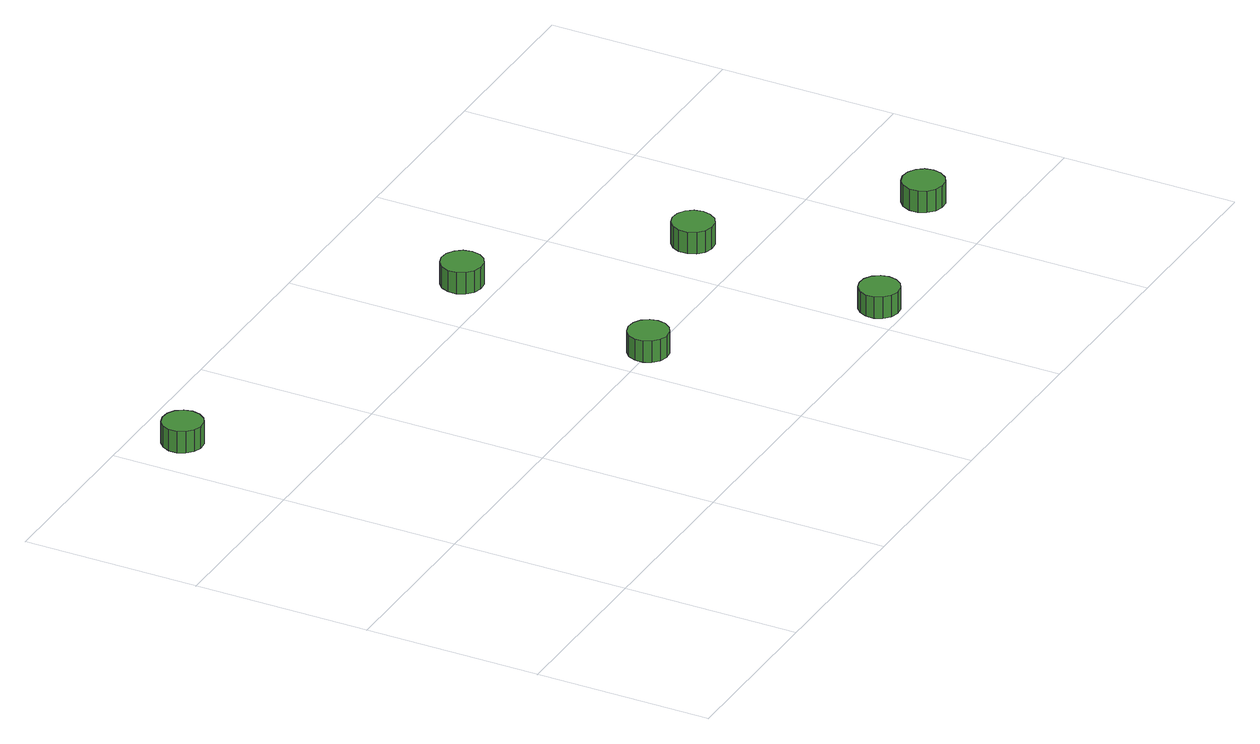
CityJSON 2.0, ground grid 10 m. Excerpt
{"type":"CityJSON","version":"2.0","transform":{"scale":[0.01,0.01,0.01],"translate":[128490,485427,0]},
"CityObjects":{
"tree1":{"type":"SolitaryVegetationObject","attributes":{"function":"something"},"geometry":[{"type":"MultiSurface","lod":"1","boundaries":[[[0,1,2,3,4,5,6,7,8,9,10,11,12,13,14]],[[15,16,17,18,19,20,21,22,23,24,25,26,27,28,29]],[[0,29,28,1]],[[1,28,27,2]],[[2,27,26,3]],[[3,26,25,4]],[[4,25,24,5]],[[5,24,23,6]],[[6,23,22,7]],[[7,22,21,8]],[[8,21,20,9]],[[9,20,19,10]],[[10,19,18,11]],[[11,18,17,12]],[[12,17,16,13]],[[13,16,15,14]],[[14,15,29,0]]]}]},
"tree2":{"type":"SolitaryVegetationObject","attributes":{"function":"something"},"geometry":[{"type":"MultiSurface","lod":"1","boundaries":[[[30,31,32,33,34,35,36,37,38,39,40,41,42,43,44]],[[45,46,47,48,49,50,51,52,53,54,55,56,57,58,59]],[[30,59,58,31]],[[31,58,57,32]],[[32,57,56,33]],[[33,56,55,34]],[[34,55,54,35]],[[35,54,53,36]],[[36,53,52,37]],[[37,52,51,38]],[[38,51,50,39]],[[39,50,49,40]],[[40,49,48,41]],[[41,48,47,42]],[[42,47,46,43]],[[43,46,45,44]],[[44,45,59,30]]]}]},
"tree3":{"type":"SolitaryVegetationObject","attributes":{"function":"something"},"geometry":[{"type":"MultiSurface","lod":"1","boundaries":[[[60,61,62,63,64,65,66,67,68,69,70,71,72,73,74]],[[75,76,77,78,79,80,81,82,83,84,85,86,87,88,89]],[[60,89,88,61]],[[61,88,87,62]],[[62,87,86,63]],[[63,86,85,64]],[[64,85,84,65]],[[65,84,83,66]],[[66,83,82,67]],[[67,82,81,68]],[[68,81,80,69]],[[69,80,79,70]],[[70,79,78,71]],[[71,78,77,72]],[[72,77,76,73]],[[73,76,75,74]],[[74,75,89,60]]]}]},
"tree4":{"type":"SolitaryVegetationObject","attributes":{"function":"something"},"geometry":[{"type":"MultiSurface","lod":"1","boundaries":[[[90,91,92,93,94,95,96,97,98,99,100,101,102,103,104]],[[105,106,107,108,109,110,111,112,113,114,115,116,117,118,119]],[[90,119,118,91]],[[91,118,117,92]],[[92,117,116,93]],[[93,116,115,94]],[[94,115,114,95]],[[95,114,113,96]],[[96,113,112,97]],[[97,112,111,98]],[[98,111,110,99]],[[99,110,109,100]],[[100,109,108,101]],[[101,108,107,102]],[[102,107,106,103]],[[103,106,105,104]],[[104,105,119,90]]]}]},
"tree5":{"type":"SolitaryVegetationObject","attributes":{"function":"something"},"geometry":[{"type":"MultiSurface","lod":"1","boundaries":[[[120,121,122,123,124,125,126,127,128,129,130,131,132,133,134]],[[135,136,137,138,139,140,141,142,143,144,145,146,147,148,149]],[[120,149,148,121]],[[121,148,147,122]],[[122,147,146,123]],[[123,146,145,124]],[[124,145,144,125]],[[125,144,143,126]],[[126,143,142,127]],[[127,142,141,128]],[[128,141,140,129]],[[129,140,139,130]],[[130,139,138,131]],[[131,138,137,132]],[[132,137,136,133]],[[133,136,135,134]],[[134,135,149,120]]]}]},
"tree6":{"type":"SolitaryVegetationObject","attributes":{"function":"something"},"geometry":[{"type":"MultiSurface","lod":"1","boundaries":[[[150,151,152,153,154,155,156,157,158,159,160,161,162,163,164]],[[165,166,167,168,169,170,171,172,173,174,175,176,177,178,179]],[[150,179,178,151]],[[151,178,177,152]],[[152,177,176,153]],[[153,176,175,154]],[[154,175,174,155]],[[155,174,173,156]],[[156,173,172,157]],[[157,172,171,158]],[[158,171,170,159]],[[159,170,169,160]],[[160,169,168,161]],[[161,168,167,162]],[[162,167,166,163]],[[163,166,165,164]],[[164,165,179,150]]]}]}
},
"vertices":[
[313,2695,269],[303,2741,269],[275,2779,269],[234,2802,269],[187,2807,269],[143,2793,269],[108,2761,269],[88,2718,269],[88,2671,269],[108,2628,269],[143,2597,269],[187,2582,269],[234,2587,269],[275,2610,269],[303,2649,269],[303,2649,140],[275,2610,140],[234,2587,140],[187,2582,140],[143,2597,140],[108,2628,140],[88,2671,140],[88,2718,140],[108,2761,140],[143,2793,140],[187,2807,140],[234,2802,140],[275,2779,140],[303,2741,140],[313,2695,140],
[2265,971,262],[2256,1017,262],[2228,1055,262],[2187,1078,262],[2140,1083,262],[2095,1069,262],[2060,1037,262],[2041,994,262],[2041,947,262],[2060,904,262],[2095,873,262],[2140,858,262],[2187,863,262],[2228,886,262],[2256,925,262],[2256,925,133],[2228,886,133],[2187,863,133],[2140,858,133],[2095,873,133],[2060,904,133],[2041,947,133],[2041,994,133],[2060,1037,133],[2095,1069,133],[2140,1083,133],[2187,1078,133],[2228,1055,133],[2256,1017,133],[2265,971,133],
[2439,2149,274],[2429,2197,274],[2400,2236,274],[2358,2261,274],[2310,2266,274],[2263,2251,274],[2227,2218,274],[2207,2174,274],[2207,2125,274],[2227,2080,274],[2263,2048,274],[2310,2033,274],[2358,2038,274],[2400,2062,274],[2429,2102,274],[2429,2102,145],[2400,2062,145],[2358,2038,145],[2310,2033,145],[2263,2048,145],[2227,2080,145],[2207,2125,145],[2207,2174,145],[2227,2218,145],[2263,2251,145],[2310,2266,145],[2358,2261,145],[2400,2236,145],[2429,2197,145],[2439,2149,145],
[3242,120,247],[3232,166,247],[3204,204,247],[3163,228,247],[3117,232,247],[3072,218,247],[3037,186,247],[3018,143,247],[3018,96,247],[3037,53,247],[3072,22,247],[3117,7,247],[3163,12,247],[3204,36,247],[3232,74,247],[3232,74,118],[3204,36,118],[3163,12,118],[3117,7,118],[3072,22,118],[3037,53,118],[3018,96,118],[3018,143,118],[3037,186,118],[3072,218,118],[3117,232,118],[3163,228,118],[3204,204,118],[3232,166,118],[3242,120,118],
[3415,1298,236],[3405,1346,236],[3377,1385,236],[3334,1410,236],[3286,1415,236],[3240,1400,236],[3204,1367,236],[3184,1323,236],[3184,1274,236],[3204,1229,236],[3240,1197,236],[3286,1182,236],[3334,1187,236],[3377,1211,236],[3405,1251,236],[3405,1251,107],[3377,1211,107],[3334,1187,107],[3286,1182,107],[3240,1197,107],[3204,1229,107],[3184,1274,107],[3184,1323,107],[3204,1367,107],[3240,1400,107],[3286,1415,107],[3334,1410,107],[3377,1385,107],[3405,1346,107],[3415,1298,107],
[4385,447,209],[4375,495,209],[4346,534,209],[4304,559,209],[4256,564,209],[4209,549,209],[4173,516,209],[4153,472,209],[4153,423,209],[4173,379,209],[4209,346,209],[4256,331,209],[4304,336,209],[4346,360,209],[4375,400,209],[4375,400,80],[4346,360,80],[4304,336,80],[4256,331,80],[4209,346,80],[4173,379,80],[4153,423,80],[4153,472,80],[4173,516,80],[4209,549,80],[4256,564,80],[4304,559,80],[4346,534,80],[4375,495,80],[4385,447,80]
]}
